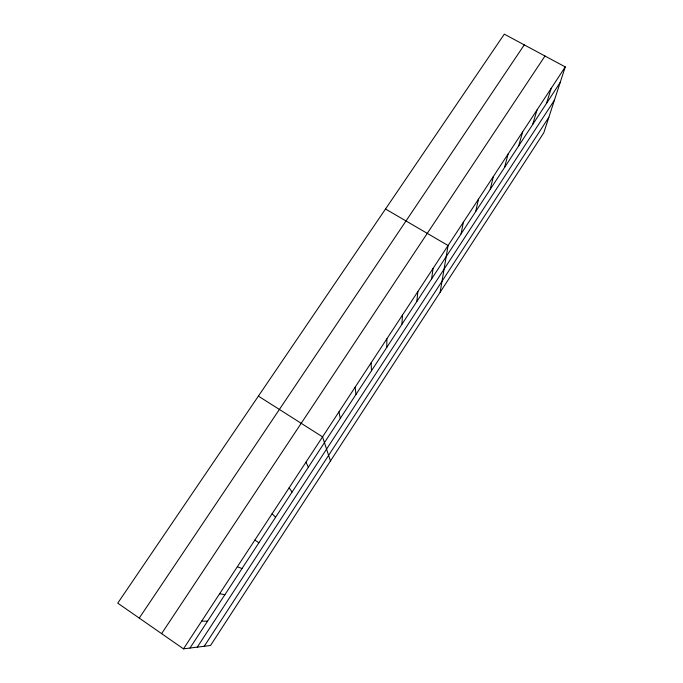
<?xml version="1.0" encoding="UTF-8"?>
<svg xmlns="http://www.w3.org/2000/svg" width="683" height="683" viewBox="0 0 683 683"><rect width="100%" height="100%" fill="white"/><g stroke="black" fill="none" stroke-linecap="round" stroke-linejoin="round"><path stroke-width="1.02" d="M386.791 347.374L386.885 338.802M401.911 324.271L402.466 315.051M416.852 301.451L417.859 291.581M431.613 278.903L433.065 268.41M440.151 292.239L448.082 245.513L385.519 209.007M461.051 233.928L463.373 222.214M475.718 211.517L478.467 199.205M490.215 189.37L493.374 176.479M504.541 167.48L508.101 154.025M518.696 145.863L522.649 131.853M532.689 124.485L537.026 109.946M546.511 103.364L551.224 88.295M565.251 66.908L543.796 132.784L210.526 645.495L183.488 648.85L117.749 603.14L504.31 34.15L565.251 66.908L183.488 648.85M204.243 646.272L548.859 117.254M189.976 648.047L560.18 82.489M197.276 647.143L554.417 100.188M161.598 633.636L544.991 56.015M139.247 618.089L524.271 44.882M201.681 621.112L207.547 621.206M219.636 593.74L224.886 594.705M237.36 566.728L242.013 568.546M258.396 396.123L322.555 436.864L330.452 460.999M254.844 540.074L258.917 542.729M272.099 513.77L275.608 517.227M289.14 487.807L292.085 492.05M305.95 462.169L308.366 467.181M338.939 411.883L340.313 418.372M355.126 387.218L355.997 394.415M371.1 362.861L371.484 370.749"/></g></svg>
